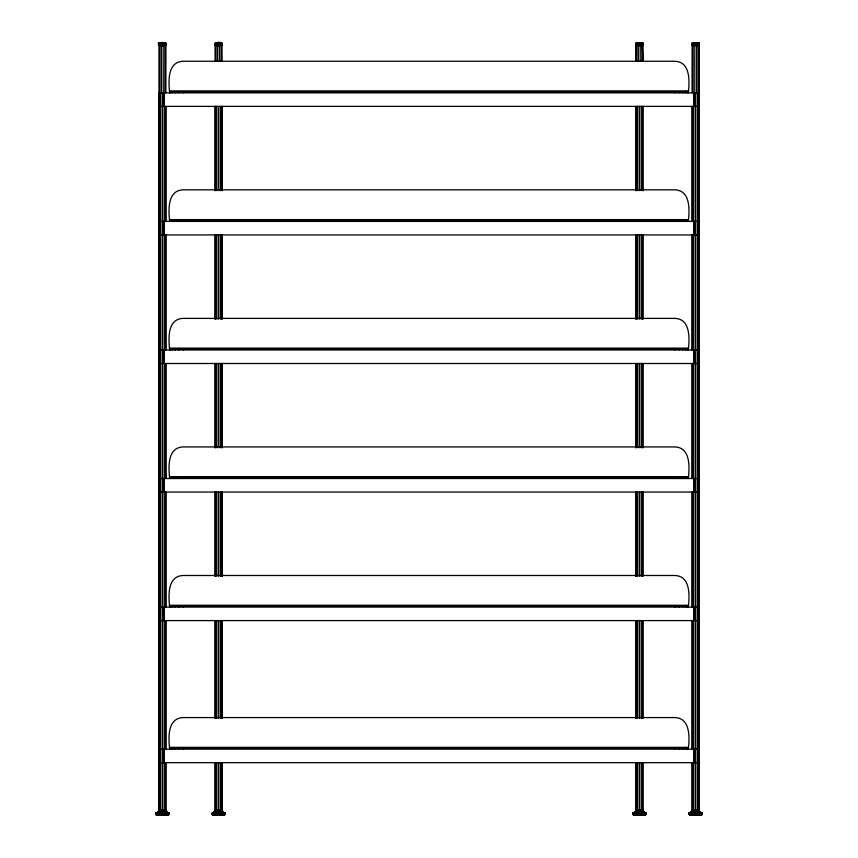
<?xml version="1.0" encoding="UTF-8"?>
<svg xmlns="http://www.w3.org/2000/svg" width="858" height="858" viewBox="0 0 858 858"><rect width="100%" height="100%" fill="white"/><g stroke="black" fill="none" stroke-linecap="round" stroke-linejoin="round"><path stroke-width="1.29" d="M158.816 812.483L158.977 45.485M166.034 749.152L166.034 620.591M636.904 43.468L635.853 43.361L640.497 43.361L640.476 45.367L637.301 45.485L637.011 43.254L642.856 43.254L643.017 45.281L635.907 45.367L635.982 43.254L642.932 43.383L641.945 43.468M159.288 45.442C153.99 40.723 170.989 43.683 159.695 45.442C157.883 39.736 169.133 43.64 165.948 45.388L165.862 92.846M164.275 42.986L166.002 43.308L159.159 43.254L158.751 45.26L166.109 45.174L165.24 45.388M215.219 43.468C226.566 41.141 221.814 47.651 214.908 45.281C213.041 40.519 225.954 42.696 221.407 45.485M216.527 811.4L212.258 812.998L212.28 814.65L224.11 815.1C227.842 812.623 217.953 810.638 224.635 812.998L222.136 811.861M224.732 814.21L224.303 814.982L222.233 815.1L224.871 814.65L224.978 813.084L223.209 812.183L213.942 812.183L212.151 813.202L225.011 813.202C209.963 811.518 215.315 813.202 212.527 812.998L217.117 811.4C214.135 814.028 209.867 812.901 215.959 811.657M699.184 812.483L699.098 45.485C701.983 40.755 687.805 42.707 692.492 45.485M698.991 43.468L699.249 45.26L691.913 45.26L692.32 43.254L699.077 43.254L697.436 42.986M699.334 811.861L701.522 813.084L700.718 815.1L701.619 814.982L702.069 813.116L699.334 811.861L701.973 812.998L689.188 812.998L689.092 814.21L689.982 815.1L701.619 814.982L689.21 814.66L701.941 814.66L701.125 814.982M218.897 45.388C211.776 46.654 217.889 40.058 222.093 43.254L215.004 43.286L221.836 43.286L218.897 43.254L218.897 45.388L220.367 45.485L220.356 42.986L215.369 43.254M692.299 45.388C708.611 44.316 682.743 41.913 699.077 43.254L697.2 42.986M639.778 811.336L639.8 810.049M695.935 811.336L695.956 810.049M160.564 42.986L158.837 43.308L165.926 43.254L161.443 42.986C157.679 46.954 168.168 45.002 165.144 45.442M217.042 43.361L217.085 45.388M161.947 43.361L165.733 43.286M159.599 45.388C164.146 47.758 167.524 41.538 161.068 43.254M693.35 43.361L693.425 45.388L696.771 45.485L699.249 45.26L698.53 45.174L698.487 43.361L699.227 43.383L698.519 43.468M158.666 811.861L155.931 813.116L156.381 814.982L168.79 814.66L168.811 812.998L166.173 811.861L168.811 812.998L155.974 813.052L160.36 811.4M217.406 812.998L216.012 812.183L218.168 811.4L217.557 815.1M698.53 45.174L698.712 45.442M168.79 814.66L156.059 814.66L168.458 814.982C165.626 816.28 169.337 812.891 166.72 812.183L167.621 812.419L166.173 811.861M635.907 43.383L643.028 43.468L642.889 45.388L637.001 45.388M637.816 42.986C633.826 43.275 651.297 43.179 638.631 43.254C636.529 47.801 645.838 44.906 641.023 42.986M165.851 45.174C169.123 41.334 153.829 44.401 160.8 42.986M156.446 813.202L168.919 813.202L155.92 813.202L156.875 814.982M633.869 814.982L633.054 814.66L645.463 814.982L644.562 815.1L645.366 813.084L643.178 811.861L645.87 813.052L645.463 814.982L633.826 815.1L632.936 814.21L632.968 813.052L635.66 811.861L633.032 812.998L645.817 812.998L643.178 811.861M166.195 812.998L166.409 812.183L168.286 812.998L166.988 812.183L157.851 812.183L157.218 812.998M642.728 815.1L643.403 812.183L641.484 811.4M698.884 815.1L699.56 812.183L697.64 811.4M221.975 810.049L221.9 811.336L215.026 810.949L215.026 810.049L222.125 810.049M159.127 810.049C159.513 815.218 175.075 808.215 159.052 811.336M642.567 811.4C645.645 810.445 633.193 810.445 636.282 811.4M698.948 811.336C682.925 808.215 698.487 815.218 698.873 810.049M216.806 42.986L218.254 43.286L215.251 43.361L221.836 43.286L218.254 43.286L220.12 43.361M638.352 43.361L640.1 42.986M162.881 45.367L164.661 45.281M164.704 815.1L165.036 812.998L162.183 811.4L161.83 815.1M696.964 45.367L695.119 45.388L695.323 42.986L699.163 43.308L691.934 43.383L699.249 43.468M640.014 815.1L639.66 811.4L636.808 812.998L637.129 815.1M696.17 815.1L695.817 811.4L692.964 812.998L693.296 815.1M220.056 43.254L221.578 43.361M638.62 43.286L642.041 43.286M214.146 812.183L213.696 812.998L215.154 812.183M691.827 811.861L689.092 813.116L702.08 813.202L689.081 813.202L693.757 811.4M158.644 812.998L158.43 812.183L161.089 811.4L158.591 813.084L159.116 815.1M160.189 43.361L161.036 42.986M222.737 814.65L224.614 814.66M693.725 42.986L692.074 43.254L698.38 43.254M642.159 811.336L642.342 810.049M644.605 814.65L643.972 815.1L645.784 814.66L633.386 814.982C635.006 815.143 633.365 810.413 637.601 811.4L632.968 813.052L633.569 814.65L632.936 814.21L645.913 814.21L645.27 814.65M700.761 814.65L700.128 815.1L701.941 814.66M165.036 812.998L165.819 812.183L168.908 813.116M640.4 45.442L642.063 45.367M219.637 811.4L219.787 810.049M220.452 815.1L220.131 812.183L219.326 811.4L217.889 812.183L220.721 812.998L222.007 812.183L223.466 812.998L222.855 815.1M696.053 43.361L694.208 43.286L697.811 43.361M701.426 814.65L702.069 814.21L689.21 814.66M163.706 811.4L163.889 810.049M635.66 811.861L632.914 813.202L645.87 813.052L632.936 813.116L635.435 812.183M700.782 812.998L699.881 812.183L700.782 812.419L691.012 812.183L689.714 812.998L691.591 812.183L691.805 812.998M696.943 45.388L698.401 45.388M215.755 45.485L217.063 45.367M641.28 811.4L641.548 810.049M697.436 811.4L697.704 810.049M156.027 812.998L157.851 812.183M633.032 812.998L634.856 812.183L643.993 812.183L644.615 812.998L642.824 812.183M689.188 812.998L691.012 812.183M215.015 811.861L213.653 812.419L214.811 812.183M644.969 814.982L645.784 814.66M634.856 812.183L634.223 812.419L635.124 812.183M220.978 811.4L221.321 810.049M167.6 814.65L168.908 814.21L155.931 814.21L156.574 814.65M162.183 811.4L159.824 812.183L161.754 812.998L164.168 812.183L163.342 811.4L165.819 812.183L164.243 811.4M164.972 811.4L165.337 810.049M693.243 45.442L695.119 45.367M221.203 811.657L224.978 813.084M637.011 43.254L638.749 42.986M701.554 813.202L700.868 813.202M216.548 43.254L218.329 42.986M159.62 43.254L161.443 42.986M692.771 43.254L694.605 42.986M217.964 42.986L219.187 42.986M693.961 42.986L692.074 43.254L694.197 42.986M160.274 43.254L163.824 43.361L163.395 42.986M638.02 42.986L636.046 43.254L642.91 43.286M159.47 45.174L158.751 45.26L159.695 45.442M692.856 45.442L691.913 45.26L692.76 45.388M698.884 43.286L699.163 43.308M636.883 45.174L635.799 45.174L643.05 45.174M698.305 45.442L699.109 45.388L692.052 45.388L699.098 45.485M702.069 813.116L696.91 811.4L699.356 812.998M642.878 43.308L640.829 42.986M218.908 43.468L221.932 43.468M641.784 45.442L643.017 45.281L642.395 45.485L642.867 61.272M215.626 45.367L215.036 45.388L215.133 61.272M165.272 43.286L165.926 43.254L159.009 43.468M158.837 43.308L159.116 43.286M155.931 813.116L157.132 813.202M214.425 814.65C211.476 816.366 211.776 811.336 214.328 813.202C215.626 815.368 213.041 816.065 212.43 814.21L224.871 814.65M160.446 42.986L164.393 42.986M693.607 42.986L697.554 42.986M214.897 43.468L222.265 43.468M214.875 45.174L221.922 45.442M221.589 45.281L222.286 45.174M165.948 45.388L158.891 45.388L166.087 45.26L165.379 45.174M214.983 45.367L222.168 45.367M169.637 91.045L688.363 91.045M169.637 91.495L688.363 91.495M169.637 91.827L688.363 91.827M169.637 91.945L688.363 91.945M158.816 92.846L699.184 92.846M158.816 106.381L699.184 106.381M169.637 219.594L688.363 219.594M169.637 220.045L688.363 220.045M169.637 220.377L688.363 220.377M169.637 220.506L688.363 220.506M158.816 221.407L699.184 221.407M158.816 234.931L699.184 234.931M169.637 348.155L688.363 348.155M169.637 348.605L688.363 348.605M169.637 348.938L688.363 348.938M169.637 349.056L688.363 349.056M158.816 349.957L699.184 349.957M158.816 363.492L699.184 363.492M169.637 476.705L688.363 476.705M169.637 477.155L688.363 477.155M169.637 477.488L688.363 477.488M169.637 477.606L688.363 477.606M169.637 478.271L688.363 478.271M158.816 478.507L699.184 478.507M158.816 492.042L699.184 492.042M169.637 605.265L688.363 605.265M169.637 605.716L688.363 605.716M169.637 606.038L688.363 606.166M158.816 607.067L699.184 607.067M158.816 620.591L699.184 620.591M169.637 747.35L688.363 747.35M169.637 747.801L688.363 747.801M169.637 748.133L688.363 748.133M169.637 748.251L688.363 748.251M158.816 749.152L699.184 749.152M158.816 762.687L699.184 762.687M158.827 810.049L166.012 810.049M635.832 810.049L643.007 810.049M691.988 810.049L699.173 810.049M158.891 811.175L165.948 811.175M215.026 810.949L222.072 811.175M635.896 811.175L642.953 811.175M692.052 811.175L699.109 811.175M215.09 811.175L221.9 811.336M636.057 811.336L642.781 811.336M212.258 812.998L224.893 812.998M212.162 814.21L225 814.21M212.602 814.982L224.549 814.982M692.62 45.174L692.149 45.174M218.897 43.286L220.656 43.308L218.822 42.986M689.135 813.052L690.315 813.084L690.4 814.65M692.728 43.286L692.267 43.286M221.525 45.367L222.115 45.388L215.058 45.485L215.841 45.442M637.054 45.442L635.864 45.174M218.919 45.174L221.568 45.442M645.366 813.084L645.913 813.116L640.744 811.4L643.2 812.998M641.956 45.174L642.964 45.26L642.02 45.388M158.773 43.383L159.481 43.468M220.356 42.986L221.782 43.254M222.34 812.183L223.209 812.183M156.059 814.66L157.872 815.1L156.381 814.982L157.239 814.65M164.039 42.986L165.229 43.254M636.218 45.442L635.982 61.272M213.277 815.1L212.548 814.66L214.629 814.982L213.052 815.1M219.326 811.4L222.007 812.183L220.292 811.4M695.817 811.4L698.176 812.183L696.246 812.998L693.832 812.183L694.658 811.4L692.181 812.183L692.964 812.998M693.028 811.4L692.663 810.049M639.66 811.4L642.02 812.183L640.089 812.998L637.676 812.183L638.502 811.4L636.014 812.183L636.808 812.998M636.872 811.4L636.507 810.049M632.936 814.21L634.244 814.65M214.296 815.1L213.706 814.65M696.964 42.986L697.726 43.254M163.803 42.986L164.564 43.254M700.149 812.183L701.973 812.998M643.993 812.183L645.817 812.998M166.988 812.183L168.811 812.998M160.564 811.4L160.296 810.049M638.138 811.4L637.955 810.049M694.294 811.4L694.111 810.049M215.39 811.336L215.176 810.049M217.964 811.336L217.921 810.049M216.377 811.336L216.237 810.049M223.005 812.183L223.466 812.998M162.065 811.336L162.044 810.049M636.186 811.175L636.121 810.049M699.023 45.485L699.023 92.846M698.702 92.846L698.702 812.483M698.24 45.485L698.24 92.846M697.382 92.846L697.382 812.483M696.664 45.485L696.664 92.846M695.581 92.846L695.581 812.483M694.798 45.485L694.798 92.846M694.326 92.846L694.326 106.381M694.326 221.407L694.326 234.931M694.326 349.957L694.326 363.492M694.326 478.507L694.326 492.042M694.326 607.067L694.326 620.591M694.326 749.152L694.326 762.687M693.779 92.846L693.779 812.483M693.135 45.485L693.135 92.846M692.46 106.381L692.46 221.407M692.46 234.931L692.46 349.957M692.46 363.492L692.46 478.507M692.46 492.042L692.46 607.067M692.46 620.591L692.46 749.152M692.46 762.687L692.46 812.483M692.138 45.485L692.063 92.846M691.966 106.381L691.966 221.407M691.966 234.931L691.966 349.957M691.966 363.492L691.966 478.507M691.966 492.042L691.966 607.067M691.966 620.591L691.966 749.152M691.966 762.687L691.966 812.483M688.363 92.846C689.5 81.767 690.829 61.765 674.828 61.272L183.172 61.272C167.171 61.765 168.5 81.767 169.637 92.846M688.363 221.407C689.5 210.328 690.829 190.326 674.828 189.833L183.172 189.833C167.171 190.326 168.5 210.328 169.637 221.407M688.363 349.957C689.5 338.878 690.829 318.876 674.828 318.382L183.172 318.382C167.171 318.876 168.5 338.878 169.637 349.957M688.363 478.507C689.5 467.428 690.829 447.426 674.828 446.932L183.172 446.932C167.171 447.426 168.5 467.428 169.637 478.507M688.363 607.067C689.5 595.988 690.829 575.986 674.828 575.493L183.172 575.493C167.171 575.986 168.5 595.988 169.637 607.067M688.363 749.152C689.5 738.073 690.829 718.071 674.828 717.578L183.172 717.578C167.171 718.071 168.5 738.073 169.637 749.152M687.698 91.945L687.698 92.846M687.698 220.506L687.698 221.407M687.698 349.056L687.698 349.957M687.698 477.606L687.698 478.507M687.698 606.166L687.698 607.067M687.698 748.251L687.698 749.152M685.778 91.945L685.778 92.846M685.778 220.506L685.778 221.407M685.778 349.056L685.778 349.957M685.778 477.606L685.778 478.507M685.778 606.166L685.778 607.067M685.778 748.251L685.778 749.152M682.786 91.945L682.786 92.846M682.786 220.506L682.786 221.407M682.786 349.056L682.786 349.957M682.786 477.606L682.786 478.507M682.786 606.166L682.786 607.067M682.786 748.251L682.786 749.152M679.01 91.945L679.01 92.846M679.01 220.506L679.01 221.407M679.01 349.056L679.01 349.957M679.01 477.606L679.01 478.507M679.01 606.166L679.01 607.067M679.01 748.251L679.01 749.152M674.828 91.945L674.828 92.846M674.828 220.506L674.828 221.407M674.828 349.056L674.828 349.957M674.828 477.606L674.828 478.507M674.828 606.166L674.828 607.067M674.828 748.251L674.828 749.152M642.942 61.272L642.942 45.485L635.896 45.485L635.896 61.272M643.028 106.381L643.028 190.637M643.028 234.931L643.028 319.197M643.028 363.492L643.028 447.747M643.028 492.042L643.028 576.297M643.028 620.591L643.028 718.35M643.028 762.687L643.028 812.483M642.545 106.381L642.545 190.637M642.545 234.931L642.545 319.197M642.545 363.492L642.545 447.747M642.545 492.042L642.545 576.297M642.545 620.591L642.545 718.35M642.545 762.687L642.545 812.483M641.859 45.485L641.859 61.272M641.226 106.381L641.226 190.637M641.226 234.931L641.226 319.197M641.226 363.492L641.226 447.747M641.226 492.042L641.226 576.297M641.226 620.591L641.226 718.35M641.226 762.687L641.226 812.483M640.207 45.485L640.207 61.272M639.425 106.381L639.425 190.637M639.425 234.931L639.425 319.197M639.425 363.492L639.425 447.747M639.425 492.042L639.425 576.297M639.425 620.591L639.425 718.35M639.425 762.687L639.425 812.483M638.341 45.485L638.341 61.272M637.623 106.381L637.623 190.637M637.623 234.931L637.623 319.197M637.623 363.492L637.623 447.747M637.623 492.042L637.623 576.297M637.623 620.591L637.623 718.35M637.623 762.687L637.623 812.483M636.765 45.485L636.765 61.272M636.293 106.381L636.293 190.637M636.293 234.931L636.293 319.197M636.293 363.492L636.293 447.747M636.293 492.042L636.293 576.297M636.293 620.591L636.293 718.35M636.293 762.687L636.293 812.483M635.81 106.381L635.81 190.637M635.81 234.931L635.81 319.197M635.81 363.492L635.81 447.747M635.81 492.042L635.81 576.297M635.81 620.591L635.81 718.35M635.81 762.687L635.81 812.483M222.19 106.381L222.19 190.637M222.19 234.931L222.19 319.197M222.19 363.492L222.19 447.747M222.19 492.042L222.19 576.297M222.19 620.591L222.19 718.35M222.19 762.687L222.19 812.483M222.018 45.485L222.104 61.272M221.707 106.381L221.707 190.637M221.707 234.931L221.707 319.197M221.707 363.492L221.707 447.747M221.707 492.042L221.707 576.297M221.707 620.591L221.707 718.35M221.707 762.687L221.707 812.483M221.021 45.485L221.021 61.272M220.377 106.381L220.377 190.637M220.377 234.931L220.377 319.197M220.377 363.492L220.377 447.747M220.377 492.042L220.377 576.297M220.377 620.591L220.377 718.35M220.377 762.687L220.377 812.483M219.369 45.485L219.369 61.272M218.576 106.381L218.576 190.637M218.576 234.931L218.576 319.197M218.576 363.492L218.576 447.747M218.576 492.042L218.576 576.297M218.576 620.591L218.576 718.35M218.576 762.687L218.576 812.483M217.503 45.485L217.503 61.272M216.774 106.381L216.774 190.637M216.774 234.931L216.774 319.197M216.774 363.492L216.774 447.747M216.774 492.042L216.774 576.297M216.774 620.591L216.774 718.35M216.774 762.687L216.774 812.483M215.926 45.485L215.926 61.272M215.455 106.381L215.455 190.637M215.455 234.931L215.455 319.197M215.455 363.492L215.455 447.747M215.455 492.042L215.455 576.297M215.455 620.591L215.455 718.35M215.455 762.687L215.455 812.483M214.972 106.381L214.972 190.637M214.972 234.931L214.972 319.197M214.972 363.492L214.972 447.747M214.972 492.042L214.972 576.297M214.972 620.591L214.972 718.35M214.972 762.687L214.972 812.483M183.172 91.945L183.172 92.846M183.172 220.506L183.172 221.407M183.172 349.056L183.172 349.957M183.172 477.606L183.172 478.507M183.172 606.166L183.172 607.067M183.172 748.251L183.172 749.152M178.99 91.945L178.99 92.846M178.99 220.506L178.99 221.407M178.99 349.056L178.99 349.957M178.99 477.606L178.99 478.507M178.99 606.166L178.99 607.067M178.99 748.251L178.99 749.152M175.214 91.945L175.214 92.846M175.214 220.506L175.214 221.407M175.214 349.056L175.214 349.957M175.214 477.606L175.214 478.507M175.214 606.166L175.214 607.067M175.214 748.251L175.214 749.152M172.222 91.945L172.222 92.846M172.222 220.506L172.222 221.407M172.222 349.056L172.222 349.957M172.222 477.606L172.222 478.507M172.222 606.166L172.222 607.067M172.222 748.251L172.222 749.152M170.302 91.945L170.302 92.846M170.302 220.506L170.302 221.407M170.302 349.056L170.302 349.957M170.302 477.606L170.302 478.507M170.302 606.166L170.302 607.067M170.302 748.251L170.302 749.152M166.034 106.381L166.034 221.407M166.034 234.931L166.034 349.957M166.034 363.492L166.034 478.507M166.034 492.042L166.034 607.067M166.034 762.687L166.034 812.483M165.54 106.381L165.54 221.407M165.54 234.931L165.54 349.957M165.54 363.492L165.54 478.507M165.54 492.042L165.54 607.067M165.54 620.591L165.54 749.152M165.54 762.687L165.54 812.483M164.865 45.485L164.865 92.846M164.221 92.846L164.221 812.483M163.674 92.846L163.674 106.381M163.674 221.407L163.674 234.931M163.674 349.957L163.674 363.492M163.674 478.507L163.674 492.042M163.674 607.067L163.674 620.591M163.674 749.152L163.674 762.687M163.202 45.485L163.202 92.846M162.419 92.846L162.419 812.483M161.336 45.485L161.336 92.846M160.618 92.846L160.618 812.483M159.76 45.485L159.76 92.846M159.298 92.846L159.298 812.483M635.939 45.345L636.958 45.367L635.939 45.345M159.491 45.281L158.805 45.345L159.556 45.367M692.653 45.281L691.966 45.345L692.717 45.367M633.472 813.084L632.936 813.116L634.159 813.084L633.472 813.084M166.034 45.345L165.283 45.367L166.034 45.345M642.899 45.345L641.881 45.367L642.899 45.345M636.979 43.286L635.96 43.308L636.979 43.286"/></g></svg>
